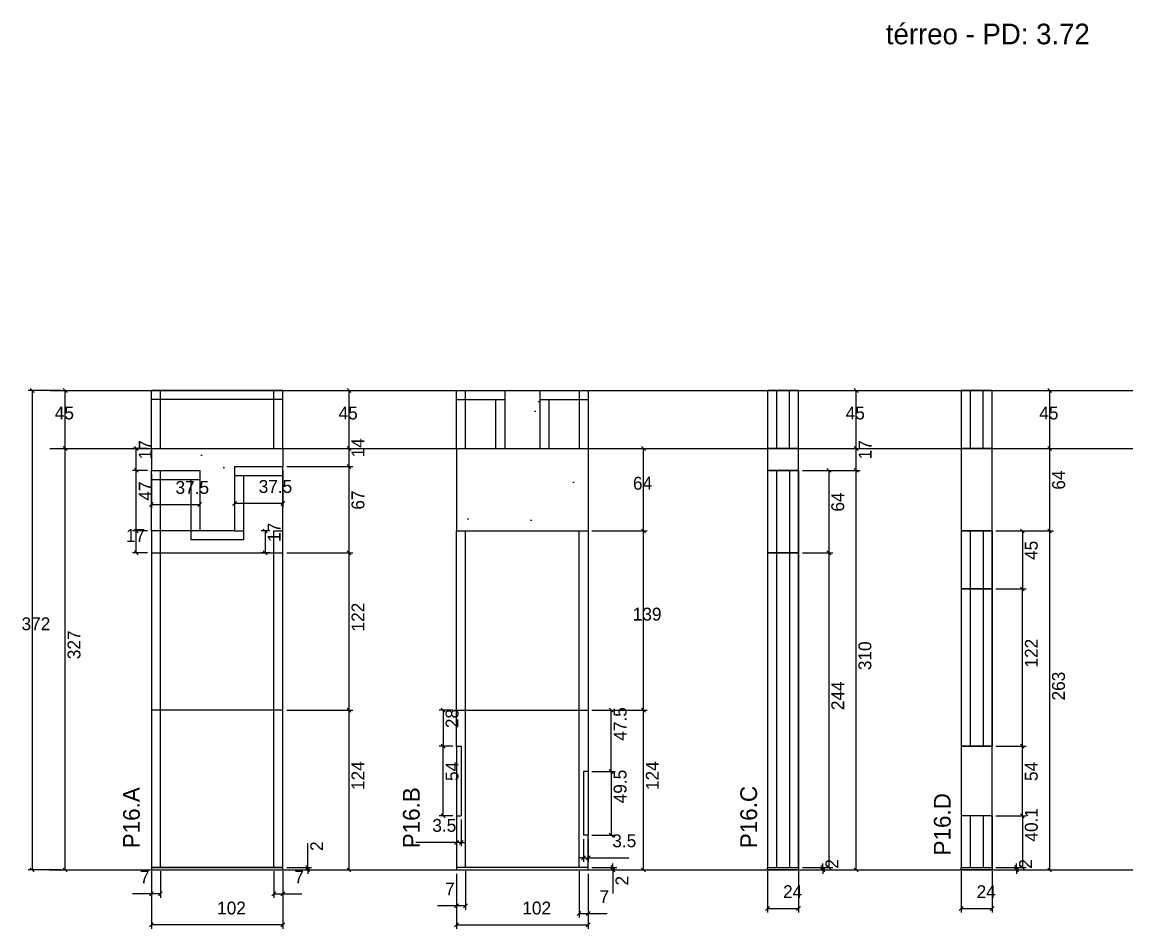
# Model space of a CAD drawing. Header units: metres. Extents: x 16167 to 17463, y 3931 to 4648.
# Drawn here: x 16602 to 17463, y 3931 to 4634 of the extents above; entities that cross this region are included whole.
import ezdxf

# ---------------------------------------------------------------- set-up
doc = ezdxf.new("R2010")
doc.units = ezdxf.units.M
for name, color, linetype in [('COTA', 7, 'Continuous'), ('NOMENCLATURA', 7, 'Continuous'), ('Nível', 7, 'Continuous'), ('Painéis', 7, 'Continuous'), ('SARR_2.2x7', 7, 'Continuous'), ('Texto Seção', 7, 'Continuous')]:
    doc.layers.add(name, color=color, linetype=linetype)

msp = doc.modelspace()

# ---------------------------------------------------------------- hatches: boundary and pattern name
at = {"layer": 'COTA'}
h = msp.add_hatch(dxfattribs=at)
h.set_pattern_fill('AR-CONC')
h.paths.add_polyline_path([(16938.89, 4239.86), (17040.89, 4239.86), (17040.89, 4303.86), (17003.39, 4303.86), (17003.39, 4349.86), (16976.39, 4349.86), (16976.39, 4303.86), (16938.89, 4303.86), (16938.89, 4239.86)])
h = msp.add_hatch(dxfattribs=at)
h.set_pattern_fill('AR-CONC')
h.paths.add_polyline_path([(16766.66, 4289.86), (16804.16, 4289.86), (16804.16, 4303.86), (16702.16, 4303.86), (16702.16, 4286.86), (16739.66, 4286.86), (16739.66, 4239.86), (16766.66, 4239.86), (16766.66, 4289.86)])
h = msp.add_hatch(dxfattribs=at)
h.set_pattern_fill('AR-CONC')
h.paths.add_polyline_path([(17180.12, 4286.86), (17204.12, 4286.86), (17204.12, 4303.86), (17180.12, 4303.86), (17180.12, 4286.86)])
h = msp.add_hatch(dxfattribs=at)
h.set_pattern_fill('AR-CONC')
h.paths.add_polyline_path([(17330.24, 4239.86), (17354.24, 4239.86), (17354.24, 4303.86), (17330.24, 4303.86), (17330.24, 4239.86)])
h = msp.add_hatch(dxfattribs=at)
h.set_pattern_fill('AR-CONC')
h.paths.add_polyline_path([(16942.39, 4018.91), (16942.39, 4072.9), (16938.89, 4072.9), (16938.89, 4018.91), (16942.39, 4018.91)])
h = msp.add_hatch(dxfattribs=at)
h.set_pattern_fill('AR-CONC')
h.paths.add_polyline_path([(17330.24, 4018.91), (17354.24, 4018.91), (17354.24, 4072.9), (17330.24, 4072.9), (17330.24, 4018.91)])
h = msp.add_hatch(dxfattribs=at)
h.set_pattern_fill('AR-CONC')
h.paths.add_polyline_path([(17037.39, 4003.86), (17040.89, 4003.86), (17040.89, 4053.33), (17037.39, 4053.33), (17037.39, 4003.86)])

# ---------------------------------------------------------------- linework, layer by layer
at = {"layer": 'COTA', "color": 0, "lineweight": 25}
for p, q in [((16636.88, 4302.36), (16633.88, 4305.36)), ((16692, 4302.36), (16689, 4305.36)), ((16856.98, 4302.36), (16853.98, 4305.36)), ((17250.31, 4302.36), (17247.31, 4305.36)), ((17400.43, 4302.36), (17397.43, 4305.36)), ((16856.98, 4288.36), (16853.98, 4291.36)), ((16853.98, 4291.36), (16856.98, 4288.36)), ((16692, 4285.36), (16689, 4288.36)), ((16689, 4288.36), (16692, 4285.36)), ((17229.12, 4285.36), (17226.12, 4288.36)), ((17247.31, 4288.36), (17250.31, 4285.36)), ((17250.31, 4285.36), (17247.31, 4288.36)), ((16703.66, 4261.89), (16700.66, 4258.89)), ((16738.16, 4258.89), (16741.16, 4261.89)), ((16768.16, 4262.63), (16765.16, 4259.63)), ((16802.66, 4259.63), (16805.66, 4262.63)), ((16689, 4241.36), (16692, 4238.36)), ((16791.96, 4238.36), (16788.96, 4241.36)), ((17379.24, 4238.36), (17376.24, 4241.36)), ((17397.43, 4241.36), (17400.43, 4238.36)), ((17400.43, 4238.36), (17397.43, 4241.36)), ((16788.96, 4224.36), (16791.96, 4221.36)), ((16853.98, 4224.36), (16856.98, 4221.36)), ((16856.98, 4221.36), (16853.98, 4224.36)), ((17226.12, 4224.36), (17229.12, 4221.36)), ((17229.12, 4221.36), (17226.12, 4224.36)), ((17376.24, 4196.36), (17379.24, 4193.36)), ((17379.24, 4193.36), (17376.24, 4196.36)), ((16856.98, 4099.36), (16853.98, 4102.36)), ((16853.98, 4102.36), (16856.98, 4099.36)), ((16929.97, 4099.36), (16926.97, 4102.36)), ((17060.36, 4099.36), (17057.36, 4102.36)), ((17085.3, 4099.36), (17082.3, 4102.36)), ((16926.97, 4074.4), (16929.97, 4071.4)), ((16929.97, 4071.4), (16926.97, 4074.4)), ((17379.24, 4071.4), (17376.24, 4074.4)), ((17376.24, 4074.4), (17379.24, 4071.4)), ((17057.36, 4054.83), (17060.36, 4051.83)), ((17060.36, 4051.83), (17057.36, 4054.83)), ((16926.97, 4020.41), (16929.97, 4017.41)), ((17379.24, 4017.41), (17376.24, 4020.41)), ((17376.24, 4020.41), (17379.24, 4017.41)), ((17057.36, 4005.36), (17060.36, 4002.36)), ((16937.39, 3996.76), (16940.39, 3999.76)), ((16943.89, 3999.76), (16940.89, 3996.76)), ((16821.92, 3980.36), (16824.92, 3977.36)), ((17035.89, 3984.75), (17038.89, 3987.75)), ((17042.39, 3987.75), (17039.39, 3984.75)), ((17058.65, 3980.36), (17061.65, 3977.36)), ((17221.53, 3980.36), (17224.53, 3977.36)), ((17226.12, 3980.36), (17229.12, 3977.36)), ((17371.65, 3980.36), (17374.65, 3977.36)), ((17376.24, 3980.36), (17379.24, 3977.36)), ((16633.88, 3978.36), (16636.88, 3975.36)), ((16824.92, 3975.36), (16821.92, 3978.36)), ((16853.98, 3978.36), (16856.98, 3975.36)), ((17061.65, 3975.36), (17058.65, 3978.36)), ((17082.3, 3978.36), (17085.3, 3975.36)), ((17224.53, 3975.36), (17221.53, 3978.36)), ((17247.31, 3978.36), (17250.31, 3975.36)), ((17374.65, 3975.36), (17371.65, 3978.36)), ((17397.43, 3978.36), (17400.43, 3975.36)), ((16703.66, 3959.85), (16700.66, 3956.85)), ((16707.66, 3956.85), (16710.66, 3959.85)), ((16798.66, 3959.85), (16795.66, 3956.85)), ((16802.66, 3956.85), (16805.66, 3959.85)), ((16940.39, 3950.54), (16937.39, 3947.54)), ((16944.39, 3947.54), (16947.39, 3950.54)), ((17181.62, 3948.47), (17178.62, 3945.47)), ((17202.62, 3945.47), (17205.62, 3948.47)), ((17331.74, 3948.47), (17328.74, 3945.47)), ((17352.74, 3945.47), (17355.74, 3948.47)), ((17035.39, 3944.61), (17032.39, 3941.61)), ((17039.39, 3941.61), (17042.39, 3944.61)), ((16703.66, 3935.75), (16700.66, 3932.75)), ((16802.66, 3932.75), (16805.66, 3935.75))]:
    msp.add_line(p, q, dxfattribs=at)
at = {"layer": 'COTA', "color": 4, "lineweight": 25}
for p, q in [((16635.38, 3976.86), (16635.38, 4303.86)), ((16699.16, 4303.86), (16687.5, 4303.86)), ((16690.5, 4286.86), (16690.5, 4303.86)), ((16807.16, 4303.86), (16858.48, 4303.86)), ((16855.48, 4289.86), (16855.48, 4303.86)), ((17207.12, 4303.86), (17251.81, 4303.86)), ((17248.81, 4286.86), (17248.81, 4303.86)), ((17357.24, 4303.86), (17401.93, 4303.86)), ((17398.93, 4239.86), (17398.93, 4303.86)), ((16807.16, 4289.86), (16858.48, 4289.86)), ((16807.16, 4289.86), (16858.48, 4289.86)), ((16855.48, 4222.86), (16855.48, 4289.86)), ((16699.16, 4286.86), (16687.5, 4286.86)), ((16699.16, 4286.86), (16687.5, 4286.86)), ((16690.5, 4239.86), (16690.5, 4286.86)), ((16702.16, 4283.86), (16702.16, 4257.39)), ((16739.66, 4283.86), (16739.66, 4257.39)), ((16766.66, 4286.86), (16766.66, 4258.13)), ((16804.16, 4286.86), (16804.16, 4258.13)), ((17207.12, 4286.86), (17251.81, 4286.86)), ((17207.12, 4286.86), (17251.81, 4286.86)), ((17207.12, 4286.86), (17230.62, 4286.86)), ((17227.62, 4286.86), (17227.62, 4222.86)), ((17248.81, 3976.86), (17248.81, 4286.86)), ((16702.16, 4260.39), (16739.66, 4260.39)), ((16804.16, 4261.13), (16766.66, 4261.13)), ((16699.16, 4239.86), (16687.5, 4239.86)), ((16794.16, 4239.86), (16787.46, 4239.86)), ((16790.46, 4239.86), (16790.46, 4222.86)), ((17357.24, 4239.86), (17401.93, 4239.86)), ((17357.24, 4239.86), (17401.93, 4239.86)), ((17357.24, 4239.86), (17380.74, 4239.86)), ((17377.74, 4239.86), (17377.74, 4194.86)), ((17398.93, 3976.86), (17398.93, 4239.86)), ((16794.16, 4222.86), (16787.46, 4222.86)), ((16807.16, 4222.86), (16858.48, 4222.86)), ((16807.16, 4222.86), (16858.48, 4222.86)), ((16855.48, 4100.86), (16855.48, 4222.86)), ((17207.12, 4222.86), (17230.62, 4222.86)), ((17207.12, 4222.86), (17230.62, 4222.86)), ((17227.62, 4222.86), (17227.62, 3978.86)), ((17357.24, 4194.86), (17380.74, 4194.86)), ((17357.24, 4194.86), (17380.74, 4194.86)), ((17377.74, 4072.9), (17377.74, 4194.86)), ((16807.16, 4100.86), (16858.48, 4100.86)), ((16807.16, 4100.86), (16858.48, 4100.86)), ((16855.48, 3976.86), (16855.48, 4100.86)), ((16935.89, 4100.86), (16925.47, 4100.86)), ((16928.47, 4100.86), (16928.47, 4072.9)), ((17043.89, 4100.86), (17086.8, 4100.86)), ((17043.89, 4100.86), (17061.86, 4100.86)), ((17058.86, 4053.33), (17058.86, 4100.86)), ((17083.8, 3976.86), (17083.8, 4100.86)), ((16935.89, 4072.9), (16925.47, 4072.9)), ((16935.89, 4072.9), (16925.47, 4072.9)), ((16928.47, 4018.91), (16928.47, 4072.9)), ((17357.24, 4072.9), (17380.74, 4072.9)), ((17357.24, 4072.9), (17380.74, 4072.9)), ((17377.74, 4018.91), (17377.74, 4072.9)), ((17043.89, 4053.33), (17061.86, 4053.33)), ((17043.89, 4053.33), (17061.86, 4053.33)), ((17058.86, 4053.33), (17058.86, 4003.86)), ((16935.89, 4018.91), (16925.47, 4018.91)), ((16938.89, 4015.91), (16938.89, 3995.26)), ((16942.39, 4015.91), (16942.39, 3995.26)), ((17357.24, 4018.91), (17380.74, 4018.91)), ((17357.24, 4018.91), (17380.74, 4018.91)), ((17377.74, 4018.91), (17377.74, 3978.86)), ((16823.42, 3978.86), (16823.42, 3997.66)), ((16938.89, 3998.26), (16907.28, 3998.26)), ((16942.39, 3998.26), (16938.89, 3998.26)), ((16942.39, 3998.26), (16945.39, 3998.26)), ((17037.39, 4000.86), (17037.39, 3983.25)), ((17040.89, 4000.86), (17040.89, 3983.25)), ((17043.89, 4003.86), (17061.86, 4003.86)), ((17037.39, 3986.25), (17034.39, 3986.25)), ((17037.39, 3986.25), (17040.89, 3986.25)), ((17040.89, 3986.25), (17072.49, 3986.25)), ((17060.15, 3978.86), (17060.15, 3981.86)), ((17223.03, 3978.86), (17223.03, 3981.86)), ((17373.15, 3978.86), (17373.15, 3981.86)), ((16626.53, 3976.86), (16638.38, 3976.86)), ((16702.16, 3975.86), (16702.16, 3931.25)), ((16702.16, 3973.86), (16702.16, 3955.35)), ((16709.16, 3975.86), (16709.16, 3955.35)), ((16797.16, 3975.86), (16797.16, 3955.35)), ((16804.16, 3975.86), (16804.16, 3931.25)), ((16804.16, 3973.86), (16804.16, 3955.35)), ((16807.16, 3978.86), (16826.42, 3978.86)), ((16807.16, 3976.86), (16826.42, 3976.86)), ((16807.16, 3976.86), (16858.48, 3976.86)), ((16823.42, 3976.86), (16823.42, 3978.86)), ((16823.42, 3976.86), (16823.42, 3973.86)), ((16938.89, 3973.86), (16938.89, 3946.04)), ((16945.89, 3975.86), (16945.89, 3946.04)), ((17033.89, 3975.86), (17033.89, 3940.11)), ((17040.89, 3973.86), (17040.89, 3940.11)), ((17043.89, 3978.86), (17063.15, 3978.86)), ((17043.89, 3976.86), (17086.8, 3976.86)), ((17043.89, 3976.86), (17063.15, 3976.86)), ((17060.15, 3978.86), (17060.15, 3976.86)), ((17060.15, 3976.86), (17060.15, 3958.75)), ((17180.12, 3975.86), (17180.12, 3943.97)), ((17204.12, 3975.86), (17204.12, 3943.97)), ((17207.12, 3978.86), (17226.03, 3978.86)), ((17207.12, 3978.86), (17230.62, 3978.86)), ((17207.12, 3976.86), (17226.03, 3976.86)), ((17207.12, 3976.86), (17251.81, 3976.86)), ((17223.03, 3976.86), (17223.03, 3978.86)), ((17223.03, 3976.86), (17223.03, 3973.86)), ((17330.24, 3975.86), (17330.24, 3943.97)), ((17354.24, 3975.86), (17354.24, 3943.97)), ((17357.24, 3978.86), (17376.15, 3978.86)), ((17357.24, 3978.86), (17380.74, 3978.86)), ((17357.24, 3976.86), (17376.15, 3976.86)), ((17357.24, 3976.86), (17401.93, 3976.86)), ((17373.15, 3976.86), (17373.15, 3978.86)), ((17373.15, 3976.86), (17373.15, 3973.86)), ((16702.16, 3958.35), (16687.43, 3958.35)), ((16709.16, 3958.35), (16702.16, 3958.35)), ((16797.16, 3958.35), (16804.16, 3958.35)), ((16804.16, 3958.35), (16818.89, 3958.35)), ((16938.89, 3949.04), (16924.16, 3949.04)), ((16945.89, 3949.04), (16938.89, 3949.04)), ((17180.12, 3946.97), (17204.12, 3946.97)), ((17330.24, 3946.97), (17354.24, 3946.97)), ((17033.89, 3943.11), (17040.89, 3943.11)), ((17040.89, 3943.11), (17055.62, 3943.11)), ((16804.16, 3934.25), (16702.16, 3934.25))]:
    msp.add_line(p, q, dxfattribs=at)
at = {"layer": 'COTA', "color": 241, "lineweight": 25}
for p, q in [((16702.16, 4303.86), (16702.16, 4286.86)), ((16804.16, 4303.86), (16804.16, 4289.86)), ((16938.89, 4303.86), (16938.89, 4239.86)), ((17040.89, 4303.86), (17040.89, 4239.86)), ((16938.89, 4072.9), (16938.89, 4018.91)), ((17040.89, 4053.33), (17040.89, 4003.86))]:
    msp.add_line(p, q, dxfattribs=at)
for points in [[(17204.12, 4286.86), (17204.12, 4303.86), (17180.12, 4303.86), (17180.12, 4286.86)], [(17354.24, 4239.86), (17354.24, 4303.86), (17330.24, 4303.86), (17330.24, 4239.86)], [(17354.24, 4018.91), (17354.24, 4072.9), (17330.24, 4072.9), (17330.24, 4018.91)]]:
    msp.add_lwpolyline(points, dxfattribs=at)
at = {"layer": 'Nível', "color": 4, "lineweight": 25}
for p, q in [((16623.53, 4348.86), (17463.37, 4348.86)), ((16623.53, 4303.86), (17463.37, 4303.86)), ((16623.53, 3976.86), (17463.37, 3976.86))]:
    msp.add_line(p, q, dxfattribs=at)
at = {"layer": 'Painéis', "color": 0, "lineweight": 25}
for p, q in [((16611.22, 4347.36), (16608.22, 4350.36)), ((16636.88, 4347.36), (16633.88, 4350.36)), ((16856.98, 4347.36), (16853.98, 4350.36)), ((17250.31, 4347.36), (17247.31, 4350.36)), ((17400.43, 4347.36), (17397.43, 4350.36)), ((16633.88, 4305.36), (16636.88, 4302.36)), ((16853.98, 4305.36), (16856.98, 4302.36)), ((17085.3, 4302.36), (17082.3, 4305.36)), ((17247.31, 4305.36), (17250.31, 4302.36)), ((17397.43, 4305.36), (17400.43, 4302.36)), ((16692, 4238.36), (16689, 4241.36)), ((17082.3, 4241.36), (17085.3, 4238.36)), ((17085.3, 4238.36), (17082.3, 4241.36)), ((16689, 4224.36), (16692, 4221.36)), ((17082.3, 4102.36), (17085.3, 4099.36)), ((16608.22, 3978.36), (16611.22, 3975.36)), ((16940.39, 3935.75), (16937.39, 3932.75)), ((17039.39, 3932.75), (17042.39, 3935.75))]:
    msp.add_line(p, q, dxfattribs=at)
at = {"layer": 'Painéis', "color": 4, "lineweight": 25}
for p, q in [((16632.38, 4348.86), (16606.72, 4348.86)), ((16609.72, 4348.86), (16609.72, 3976.86)), ((16635.38, 4303.86), (16635.38, 4348.86)), ((16807.16, 4348.86), (16858.48, 4348.86)), ((16855.48, 4303.86), (16855.48, 4348.86)), ((17207.12, 4348.86), (17251.81, 4348.86)), ((17248.81, 4303.86), (17248.81, 4348.86)), ((17357.24, 4348.86), (17401.93, 4348.86)), ((17398.93, 4303.86), (17398.93, 4348.86)), ((16807.16, 4303.86), (16858.48, 4303.86)), ((17043.89, 4303.86), (17086.8, 4303.86)), ((17083.8, 4239.86), (17083.8, 4303.86)), ((17207.12, 4303.86), (17251.81, 4303.86)), ((17357.24, 4303.86), (17401.93, 4303.86)), ((16699.16, 4239.86), (16687.5, 4239.86)), ((16690.5, 4222.86), (16690.5, 4239.86)), ((17043.89, 4239.86), (17086.8, 4239.86)), ((17043.89, 4239.86), (17086.8, 4239.86)), ((17083.8, 4100.86), (17083.8, 4239.86)), ((16699.16, 4222.86), (16687.5, 4222.86)), ((17043.89, 4100.86), (17086.8, 4100.86)), ((16632.38, 3976.86), (16606.72, 3976.86)), ((16938.89, 3973.86), (16938.89, 3931.25)), ((17040.89, 3973.86), (17040.89, 3931.25)), ((16938.89, 3934.25), (17040.89, 3934.25))]:
    msp.add_line(p, q, dxfattribs=at)
at = {"layer": 'Painéis', "color": 200, "lineweight": 25}
for p, q in [((16804.16, 4348.86), (16702.16, 4348.86)), ((16702.16, 4303.86), (16702.16, 4348.86)), ((16804.16, 4303.86), (16804.16, 4348.86)), ((16938.89, 4303.86), (16938.89, 4348.86)), ((16938.89, 4348.86), (16976.39, 4348.86)), ((16976.39, 4348.86), (16976.39, 4303.86)), ((17003.39, 4348.86), (17040.89, 4348.86)), ((17003.39, 4348.86), (17003.39, 4303.86)), ((17040.89, 4348.86), (17040.89, 4303.86)), ((16702.16, 4303.86), (16804.16, 4303.86)), ((16938.89, 4303.86), (16976.39, 4303.86)), ((17003.39, 4303.86), (17040.89, 4303.86)), ((16766.66, 4289.86), (16766.66, 4239.86)), ((16766.66, 4289.86), (16804.16, 4289.86)), ((16804.16, 4239.86), (16804.16, 4289.86)), ((16702.16, 4239.86), (16702.16, 4286.86)), ((16702.16, 4286.86), (16739.66, 4286.86)), ((16739.66, 4286.86), (16739.66, 4239.86)), ((17180.12, 4286.86), (17180.12, 3978.86)), ((17180.12, 4286.86), (17204.12, 4286.86)), ((17204.12, 4286.86), (17180.12, 4286.86)), ((17204.12, 4286.86), (17180.12, 4286.86)), ((17204.12, 4286.86), (17180.12, 4286.86)), ((17204.12, 3978.86), (17204.12, 4286.86)), ((17204.12, 4286.86), (17204.12, 3978.86)), ((16702.16, 4239.86), (16702.16, 3976.86)), ((16766.66, 4239.86), (16702.16, 4239.86)), ((16804.16, 3976.86), (16804.16, 4239.86)), ((16938.89, 4072.9), (16938.89, 4239.86)), ((16938.89, 4239.86), (17040.89, 4239.86)), ((17040.89, 4239.86), (17040.89, 4053.33)), ((17330.24, 4239.86), (17330.24, 4072.9)), ((17330.24, 4239.86), (17354.24, 4239.86)), ((17354.24, 4239.86), (17330.24, 4239.86)), ((17354.24, 4239.86), (17330.24, 4239.86)), ((17354.24, 4239.86), (17330.24, 4239.86)), ((17354.24, 4239.86), (17354.24, 4072.9)), ((17354.24, 4072.9), (17354.24, 4239.86)), ((16702.16, 4222.86), (16804.16, 4222.86)), ((17180.12, 4222.86), (17204.12, 4222.86)), ((17204.12, 4222.86), (17180.12, 4222.86)), ((17204.12, 4222.86), (17180.12, 4222.86)), ((17204.12, 4222.86), (17180.12, 4222.86)), ((17330.24, 4194.86), (17354.24, 4194.86)), ((17354.24, 4194.86), (17330.24, 4194.86)), ((17354.24, 4194.86), (17330.24, 4194.86)), ((17354.24, 4194.86), (17330.24, 4194.86)), ((16804.16, 4100.86), (16702.16, 4100.86)), ((16938.89, 4100.86), (17040.89, 4100.86)), ((16938.89, 4072.9), (16942.39, 4072.9)), ((16942.39, 4072.9), (16942.39, 4018.91)), ((17330.24, 4072.9), (17354.24, 4072.9)), ((17037.39, 4053.33), (17037.39, 4003.86)), ((17040.89, 4053.33), (17037.39, 4053.33)), ((16938.89, 4018.91), (16938.89, 3976.86)), ((16938.89, 4018.91), (16942.39, 4018.91)), ((17330.24, 4018.91), (17330.24, 3978.86)), ((17354.24, 4018.91), (17330.24, 4018.91)), ((17354.24, 3978.86), (17354.24, 4018.91)), ((17354.24, 4018.91), (17354.24, 3978.86)), ((17040.89, 4003.86), (17037.39, 4003.86)), ((17040.89, 3976.86), (17040.89, 4003.86)), ((16702.16, 3978.86), (16804.16, 3978.86)), ((16938.89, 3976.86), (17040.89, 3976.86)), ((17180.12, 3978.86), (17204.12, 3978.86)), ((17330.24, 3978.86), (17354.24, 3978.86))]:
    msp.add_line(p, q, dxfattribs=at)
for points in [[(17204.12, 4303.86), (17204.12, 4348.86), (17180.12, 4348.86), (17180.12, 4303.86)], [(17354.24, 4303.86), (17354.24, 4348.86), (17330.24, 4348.86), (17330.24, 4303.86)]]:
    msp.add_lwpolyline(points, dxfattribs=at)
for points in [[(16804.16, 3978.86), (16702.16, 3978.86), (16702.16, 3976.86), (16804.16, 3976.86)], [(17040.89, 3978.86), (16938.89, 3978.86), (16938.89, 3976.86), (17040.89, 3976.86)], [(17180.12, 3978.86), (17204.12, 3978.86), (17204.12, 3976.86), (17180.12, 3976.86)], [(17330.24, 3978.86), (17354.24, 3978.86), (17354.24, 3976.86), (17330.24, 3976.86)]]:
    msp.add_lwpolyline(points, close=True, dxfattribs=at)
at = {"layer": 'SARR_2.2x7', "color": 40, "lineweight": 25}
for p, q in [((16804.16, 4341.86), (16702.16, 4341.86)), ((16709.16, 4303.86), (16709.16, 4348.86)), ((16797.16, 4303.86), (16797.16, 4348.86)), ((16938.89, 4341.86), (16976.39, 4341.86)), ((16945.89, 4303.86), (16945.89, 4348.86)), ((16969.39, 4303.86), (16969.39, 4341.86)), ((17003.39, 4341.86), (17040.89, 4341.86)), ((17010.39, 4341.86), (17010.39, 4303.86)), ((17033.89, 4348.86), (17033.89, 4303.86)), ((16709.16, 4239.86), (16709.16, 4286.86)), ((16766.66, 4282.86), (16804.16, 4282.86)), ((16773.66, 4282.86), (16773.66, 4239.86)), ((17187.12, 4286.86), (17187.12, 4222.86)), ((17197.12, 4286.86), (17197.12, 4222.86)), ((16702.16, 4279.86), (16739.66, 4279.86)), ((16732.66, 4279.86), (16732.66, 4239.86)), ((16709.16, 4222.86), (16709.16, 4239.86)), ((16732.66, 4239.86), (16732.66, 4232.86)), ((16766.66, 4239.86), (16773.66, 4239.86)), ((16773.66, 4239.86), (16773.66, 4232.86)), ((16797.16, 4222.86), (16797.16, 4239.86)), ((16797.16, 4239.86), (16804.16, 4239.86)), ((16945.89, 4100.86), (16945.89, 4239.86)), ((17033.89, 4100.86), (17033.89, 4239.86)), ((17337.24, 4239.86), (17337.24, 4072.9)), ((17347.24, 4239.86), (17347.24, 4072.9)), ((16773.66, 4232.86), (16732.66, 4232.86)), ((16709.16, 4100.86), (16709.16, 4222.86)), ((16797.16, 4100.86), (16797.16, 4222.86)), ((17187.12, 4222.86), (17187.12, 3978.86)), ((17197.12, 4222.86), (17197.12, 3978.86)), ((16709.16, 3978.86), (16709.16, 4100.86)), ((16797.16, 3978.86), (16797.16, 4100.86)), ((16945.89, 3978.86), (16945.89, 4100.86)), ((17033.89, 3978.86), (17033.89, 4100.86)), ((17337.24, 4018.91), (17337.24, 3978.86)), ((17347.24, 4018.91), (17347.24, 3978.86))]:
    msp.add_line(p, q, dxfattribs=at)
for points in [[(17187.12, 4348.86), (17187.12, 4303.86)], [(17197.12, 4303.86), (17197.12, 4348.86)], [(17337.24, 4348.86), (17337.24, 4303.86)], [(17347.24, 4303.86), (17347.24, 4348.86)]]:
    msp.add_lwpolyline(points, dxfattribs=at)

# ---------------------------------------------------------------- texts
at = {"layer": 'COTA', "color": 240, "lineweight": 25}
for s, p in [('17', (16702.43, 4295.36)), ('14', (16867.4, 4296.86)), ('17', (17260.74, 4295.36)), ('64', (17410.83, 4271.86)), ('47', (16702.43, 4263.36)), ('67', (16867.38, 4256.36)), ('64', (17239.52, 4254.86)), ('17', (16802.38, 4231.36)), ('45', (17389.63, 4217.36)), ('122', (16867.42, 4161.86)), ('327', (16647.16, 4140.36)), ('310', (17260.59, 4131.86)), ('122', (17389.68, 4133.88)), ('263', (17410.71, 4108.36)), ('244', (17239.55, 4100.86)), ('28', (16940.37, 4086.88)), ('47.5', (17070.75, 4077.1)), ('124', (16867.4, 4038.86)), ('54', (16940.36, 4045.9)), ('124', (17095.73, 4038.86)), ('54', (17389.63, 4045.9)), ('49.5', (17070.72, 4028.6)), ('40.1', (17389.64, 3998.89)), ('2', (16835.42, 3991.61)), ('2', (17235.03, 3977.86)), ('2', (17385.15, 3977.86)), ('2', (17072.15, 3964.8))]:
    msp.add_text(s, height=10, rotation=90, dxfattribs=at).set_placement(p)
for s, p in [('37.5', (16720.91, 4268.61)), ('37.5', (16785.41, 4269.35)), ('3.5', (16920.09, 4006.48)), ('3.5', (17059.69, 3994.47)), ('7', (16693.3, 3966.42)), ('7', (16813.03, 3966.42)), ('7', (16930.02, 3957.11)), ('24', (17192.12, 3955.04)), ('24', (17342.24, 3955.04)), ('7', (17049.75, 3951.19)), ('102', (16753.16, 3942.35))]:
    msp.add_text(s, height=10, dxfattribs=at).set_placement(p)
at = {"layer": 'NOMENCLATURA', "color": 2, "lineweight": 25}
msp.add_text('térreo - PD: 3.72', height=16, dxfattribs=at).set_placement((17271.86, 4617.37))
at = {"layer": 'Painéis', "color": 240, "lineweight": 25}
for s, p in [('45', (16627.27, 4326.36)), ('45', (16847.37, 4326.36)), ('45', (17240.7, 4326.36)), ('45', (17390.82, 4326.36)), ('64', (17075.7, 4271.86)), ('17', (16682.43, 4231.36)), ('139', (17075.55, 4170.36)), ('372', (16601.5, 4162.86)), ('102', (16989.89, 3942.35))]:
    msp.add_text(s, height=10, dxfattribs=at).set_placement(p)
at = {"layer": 'Texto Seção', "color": 7, "lineweight": 15}
for s, p in [('P16.A', (16693.22, 3993.69)), ('P16.B', (16910.3, 3993.69)), ('P16.C', (17171.97, 3993.76)), ('P16.D', (17322.09, 3988.15))]:
    msp.add_text(s, height=13, rotation=90, dxfattribs=at).set_placement(p)

doc.saveas('drawing.dxf')
